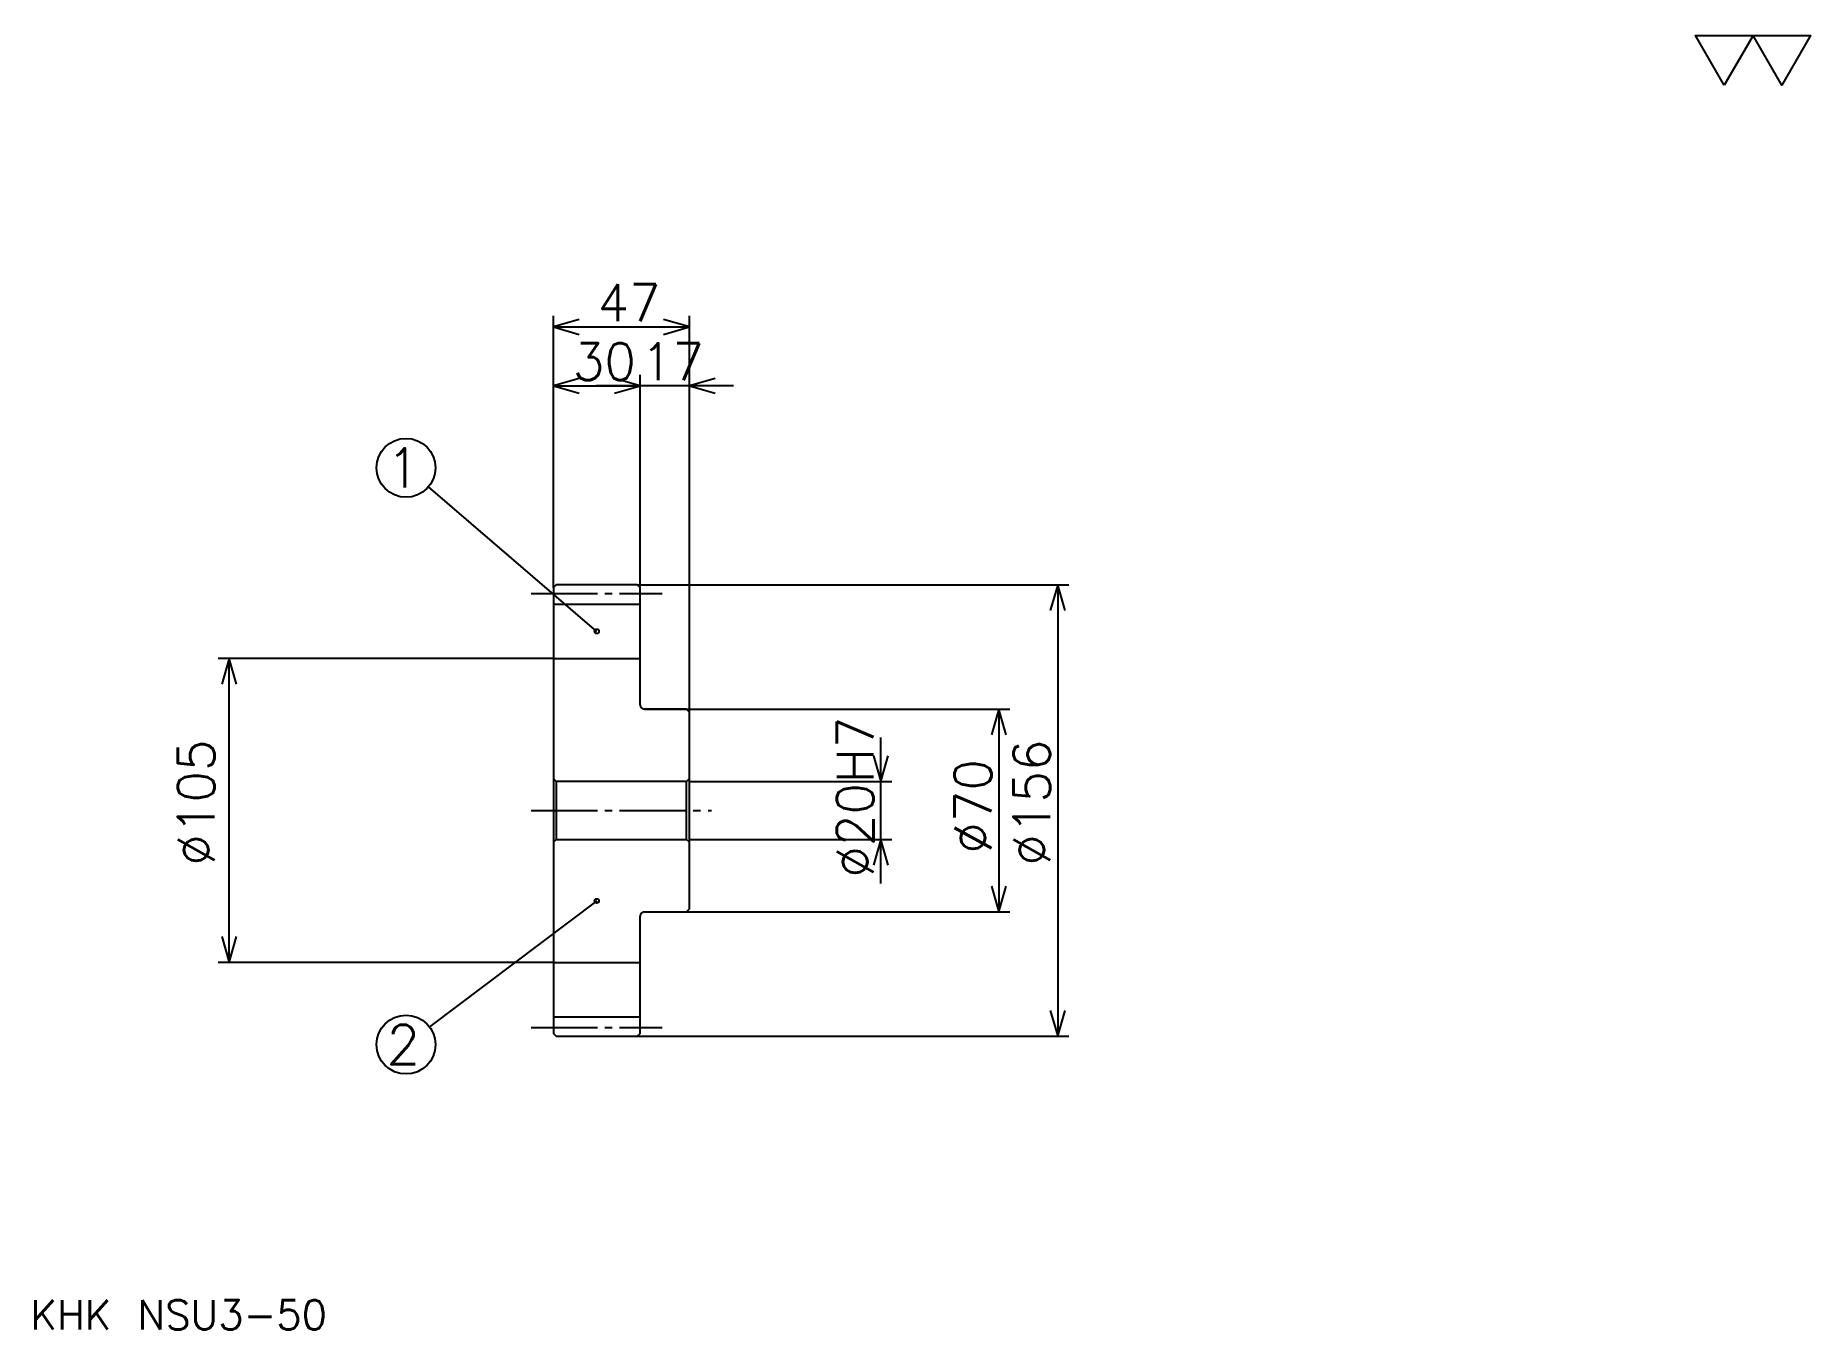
# Model space of a CAD drawing. Extents: x 27 to 640, y 28 to 475.
import ezdxf

# ---------------------------------------------------------------- set-up
doc = ezdxf.new("R2010")
doc.units = 0
doc.linetypes.add('DASHDOT', pattern=[30.521738, 22.891304, -2.543478, 2.543478, -2.543478])
doc.layers.get('0').update_dxf_attribs({"linetype": 'CONTINUOUS'})
doc.layers.add('DASHDOT', color=6, linetype='DASHDOT')
doc.styles.add('KANJI', font='TXT', dxfattribs={"bigfont": 'BIGFONT'})

msp = doc.modelspace()

# ---------------------------------------------------------------- linework, layer by layer
at = {"color": 5}
for p, q in [((206.021729, 285.293488), (206.021729, 378.130432)), ((206.021729, 374.315216), (253.021729, 374.315216)), ((253.021729, 285.293488), (253.021729, 378.130432)), ((236.021729, 285.293488), (236.021729, 357.782623)), ((206.021729, 353.967407), (236.021729, 353.967407)), ((268.282593, 353.967407), (220.760864, 353.967407)), ((221.021729, 269.168488), (162.874756, 319.039612)), ((206.021729, 284.293488), (206.021729, 285.293488)), ((235.021729, 285.293488), (253.021729, 285.293488)), ((236.021729, 284.293488), (236.021729, 285.293488)), ((253.021729, 285.293488), (384.010864, 285.293488)), ((253.021729, 241.293488), (253.021729, 285.293488)), ((380.195648, 285.293488), (380.195648, 129.293488)), ((206.021729, 259.793488), (90.293472, 259.793488)), ((94.108688, 154.793488), (94.108688, 259.793488)), ((237.521729, 242.293488), (253.021729, 242.293488)), ((253.021729, 242.293488), (363.663025, 242.293488)), ((359.847809, 242.293488), (359.847809, 172.293488)), ((319.152161, 182.032623), (319.152161, 232.554352)), ((253.021729, 217.293488), (322.967377, 217.293488)), ((253.021729, 197.293488), (322.967377, 197.293488)), ((221.021729, 176.043488), (163.278412, 132.54541)), ((237.521729, 172.293488), (253.021729, 172.293488)), ((253.021729, 172.293488), (363.663025, 172.293488)), ((206.021729, 154.793488), (90.293472, 154.793488)), ((235.021729, 129.293488), (253.021729, 129.293488)), ((253.021729, 129.293488), (384.010864, 129.293488))]:
    msp.add_line(p, q, dxfattribs=at)
at = {"color": 4}
for p, q in [((206.021729, 278.543488), (236.021729, 278.543488)), ((206.021729, 259.793488), (236.021729, 259.793488)), ((207.021729, 217.293488), (207.021729, 197.293488)), ((252.021729, 217.293488), (253.021729, 218.293488)), ((252.021729, 197.293488), (253.021729, 196.293488)), ((206.021729, 154.793488), (236.021729, 154.793488)), ((206.021729, 136.043488), (236.021729, 136.043488))]:
    msp.add_line(p, q, dxfattribs=at)
at = {"color": 7}
msp.add_lwpolyline([(610.434753, 457.82608), (600.515198, 475.019989), (640.19342, 475.019989), (630.273865, 457.82608), (620.354309, 475.019989), (610.434753, 457.82608)], dxfattribs=at)
at = {"color": 5}
for points in [[(214.923904, 376.858704), (206.021729, 374.315216), (214.923904, 371.771729)], [(244.119553, 371.771729), (253.021729, 374.315216), (244.119553, 376.858704)], [(214.923904, 356.510864), (206.021729, 353.967407), (214.923904, 351.42395)], [(227.119553, 351.42395), (236.021729, 353.967407), (227.119553, 356.510864)], [(227.119553, 351.42395), (236.021729, 353.967407), (227.119553, 356.510864)], [(261.923889, 356.510864), (253.021729, 353.967407), (261.923889, 351.42395)], [(382.739136, 276.391296), (380.195648, 285.293488), (377.652161, 276.391296)], [(96.652168, 250.891312), (94.108688, 259.793488), (91.565208, 250.891312)], [(362.391296, 233.391312), (359.847809, 242.293488), (357.304321, 233.391312)], [(316.608673, 226.195663), (319.152161, 217.293488), (321.695648, 226.195663)], [(321.695648, 188.391312), (319.152161, 197.293488), (316.608673, 188.391312)], [(357.304321, 181.195663), (359.847809, 172.293488), (362.391296, 181.195663)], [(91.565208, 163.695663), (94.108688, 154.793488), (96.652168, 163.695663)], [(377.652161, 138.195663), (380.195648, 129.293488), (382.739136, 138.195663)]]:
    msp.add_lwpolyline(points, dxfattribs=at)
at = {"color": 4}
for points in [[(236.021729, 243.793488), (236.021729, 284.293488), (235.021729, 285.293488), (207.021729, 285.293488), (206.021729, 284.293488), (206.021729, 196.293488)], [(237.521729, 172.293488), (252.021729, 172.293488), (253.021729, 173.293488), (253.021729, 241.293488), (252.021729, 242.293488), (237.521729, 242.293488)], [(206.021729, 196.293488), (207.021729, 197.293488), (252.021729, 197.293488), (252.021729, 217.293488), (207.021729, 217.293488), (206.021729, 218.293488)], [(206.021729, 196.293488), (206.021729, 130.293488), (207.021729, 129.293488), (235.021729, 129.293488), (236.021729, 130.293488), (236.021729, 170.793488)]]:
    msp.add_lwpolyline(points, dxfattribs=at)
at = {"color": 5}
for centre, radius in [((155.152161, 325.663055), 10.173913), ((221.021729, 269.168488), 0.763044), ((221.021729, 176.043488), 0.763044), ((155.152161, 126.42392), 10.173913)]:
    msp.add_circle(centre, radius, dxfattribs=at)
at = {"color": 4}
for centre, start, end in [((237.521729, 243.793488), 180, 270), ((237.521729, 170.793488), 90, 180)]:
    msp.add_arc(centre, 1.5, start, end, dxfattribs=at)
at = {"layer": 'DASHDOT', "color": 7}
for p, q in [((198.391296, 282.293488), (243.652161, 282.293488)), ((198.391296, 207.293488), (260.652161, 207.293488)), ((198.391296, 132.293488), (243.652161, 132.293488))]:
    msp.add_line(p, q, dxfattribs=at)

# ---------------------------------------------------------------- texts
at = {"color": 7, "style": 'KANJI'}
for s, height, p in [('47', 12.717391, (221.255432, 376.350006)), ('30', 12.717391, (212.755417, 356.002197)), ('17', 12.717391, (236.255432, 356.002197)), ('1', 13.565217, (148.369553, 318.880432)), ('2', 13.565217, (148.369553, 119.641312)), ('KHK NSU3-50', 10.173913, (25.434782, 27.97826))]:
    msp.add_text(s, height=height, dxfattribs=at).set_placement(p)
for s, p in [('%%c20H7', (316.608673, 184.084244)), ('%%c105', (89.021729, 188.217407)), ('%%c156', (377.652161, 188.217407)), ('%%c70', (357.304321, 192.350555))]:
    msp.add_text(s, height=12.717391, rotation=90, dxfattribs=at).set_placement(p)

doc.saveas('drawing.dxf')
